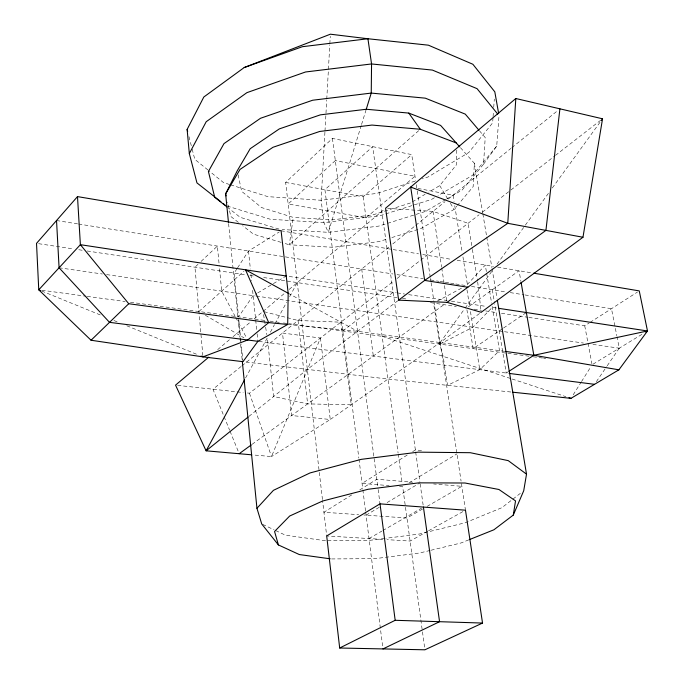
<?xml version="1.0" encoding="UTF-8"?>
<svg xmlns="http://www.w3.org/2000/svg" width="684" height="684" viewBox="0 0 684 684"><rect width="100%" height="100%" fill="white"/><g stroke="black" fill="none" stroke-linecap="round" stroke-linejoin="round"><path stroke-width="0.51" stroke-dasharray="3.42 2.56" d="M456.792 150.129L456.305 164.947L439.726 185.62L428.757 192.127M460.477 147.684L474.38 163.288L473.14 186.664L457.493 205.362M324.926 132.14L321.129 200.275L323.925 222.642L328.303 232.321L378.833 226.079L425.457 211.442L445.66 199.642M324.986 131.08L326.704 100.206M326.764 99.137L328.363 70.392M328.423 69.332L329.782 44.845M329.842 43.785L330.261 36.329M446.575 199.104L462.187 189.99L483.528 164.228L485.212 137.552L479.706 131.08M493.01 117.682L492.642 122.855L468.805 152.489L428.175 176.917L422.131 178.857M493.079 116.648L493.369 112.518M493.728 107.345L494.31 99.077M483.528 164.228L496.704 146.119L499.029 115.682M238.143 174.847L241.64 191.323L261.527 207.551L293.274 217.418L289.323 244.787L332.971 247.292L378.774 241.632L387.819 238.819M361.246 125.497L328.303 232.321L282.124 229.508M361.562 124.479L366.256 109.252M479.493 313.537L440.137 342.547L330.261 419.506L291.641 415.53L282.501 333.022L320.454 338.033L271.522 456.561L252.747 454.911M245.59 377.953L267.358 337.793L273.626 396.515L307.638 403.885L351.243 404.817L340.82 322.198L298.036 320.471L264.067 311.699M270.402 332.176L274.455 324.695M274.968 323.754L286.63 302.243M289.665 296.625L297.275 282.595M573.201 394.813L580.981 382.433M581.537 381.552L590.993 366.521M237.015 268.684L234.142 273.096L238.511 316.872L253.148 295.633L256.825 293.453M237.596 267.803L248.506 251.028L279.286 231.91M596.345 381.681L606.597 366.701M607.195 365.812L619.259 348.19L617.011 336.759M440.137 342.547L464.504 308.971M465.129 308.116L492.061 271.009M497.08 264.092L524.705 226.036M525.329 225.173L549.184 192.307M552.321 187.98L600.655 121.393M496.704 146.119L472.601 175.275L438.025 195.624M391.838 237.57L420.985 228.516L454.091 209.432L456.818 206.175M430.45 302.627L433.562 303.089L439.761 344.129L443.146 356.355L447.533 385.349L479.766 369.659L499.508 350.627L491.805 304.269M198.035 264.289L194.949 267.196L202.883 355.808M201.13 261.373L217.375 246.086L219.29 265.982M322.455 499.551L285.647 182.431L332.433 138.416L411.734 154.61L415.641 180.473M198.916 311.511L243.931 271.232M418.711 130.653L289.323 244.787L282.159 242.666M285.647 182.431L363.127 196.787L411.734 154.61M217.666 349.652L229.824 339.409M233.064 336.682L250.883 321.668M254.123 318.941L262.228 312.109M263.041 311.434L285.048 292.889M289.127 289.46L384.776 208.885M241.11 366.479L212.963 389.23L223.694 415.607M241.939 365.812L389.478 246.573M392.761 243.914L414.932 226.002M415.752 225.335L445.027 201.677M448.234 199.078L511.034 148.325M511.863 147.658L558.255 110.167M248.925 416.385L307.347 369.394L397.797 300.78M247.369 392.984L249.446 393.214L393.77 281.047M397.062 278.491L479.031 214.785M482.391 212.168L510.119 190.622M510.957 189.972L554.647 156.012M555.485 155.362L601.698 119.452M520.362 493.335L501.885 507.69L465.3 522.73L428.569 531.767M342.787 330.996L393.172 292.282M252.08 444.326L445.352 303.611M468.369 306.851L519.053 270.727L520.883 281.184M502.714 328.577L473.123 348.643L466.821 309.108M503.586 327.987L526.364 312.545M508.015 371.899L506.228 373.045L494.746 304.183M528.86 317.427L584.734 325.832L589.189 322.976M590.087 322.403L637.462 292.051M407.236 455.04L362.05 483.426L389.136 485.623M412.666 451.637L415.376 449.935L422.652 450.628M351.713 494.917L323.934 512.256L358.69 514.667M359.784 489.881L376.807 479.262L412.632 482.229M593.011 364.204L643.841 333.193M409.006 482.887L456.963 453.885M366.068 515.18L380.697 506.408M387.093 502.578L420.01 482.844M257.74 292.914L272.446 284.185M273.361 283.638L286.22 276.003L396.267 292.752M412.298 201.883L425.097 194.29M434.383 197.77L431.655 199.369L379.928 215.734L323.925 222.642L270.317 219.256L227.849 206.252M369.018 538.547L381.928 531.083M382.852 530.545L421.575 508.144M422.507 509.041L406.946 518.027L363.956 515.035M427.081 506.399L461.862 486.315L433.613 483.973M427.628 531.28L410.092 541.061L386.922 539.642M428.552 530.767L465.471 510.187L461.23 482.126M437.307 301.097L461.623 288.126M439.761 344.129L472.96 327.191L492.318 307.364L497.482 308.151M468.796 539.856L461.076 542.959L431.091 550.218M415.085 181.123L376.798 193.427L321.129 200.275L267.812 196.641L230.576 184.825M410.468 202.968L372.942 214.862L332.133 219.897L293.274 217.418M427.551 532.015L419.386 534.024L385.81 538.299M430.056 550.466L419.719 552.971L375.251 558.631L331.21 558.948M384.759 538.428L370.07 540.3L326.576 540.736M325.516 540.745L285.399 535.179L274.977 530.237M382.707 539.385L326.687 535.965L322.583 500.611M387.691 208.346L432.998 211.399L468.113 223.266L472.216 248.377M399.55 486.461L402.679 486.717L422.327 630.793M287.69 324.464L357.544 331.312L504.706 351.337M510.837 392.009L387.99 379.073L242.982 361.665L241.213 343.958M177.618 385.366L243.196 392.531M258.962 341.444L508.332 373.31M41.921 290.247L86.175 296.24M87.227 296.386L125.155 301.524M130.43 302.234L265.683 320.548M269.864 321.121L275.088 321.822M276.131 321.967L279.269 322.395M283.45 322.959L287.631 323.523M288.674 323.669L506.818 353.209M507.87 353.346L528.929 356.202M533.135 356.774L542.617 358.057M543.669 358.194L545.772 358.484M59.08 267.777L102.378 273.993M106.601 274.6L255.243 295.941M256.295 296.087L503.424 331.56M504.476 331.714L583.461 343.052M592.934 344.411L619.259 348.19M38.629 243.684L73.487 248.933M78.763 249.728L82.986 250.361M87.219 250.994L245.718 274.84M249.925 275.472L255.192 276.259M263.605 277.524L397.224 297.625M402.414 298.404L407.604 299.19M436.666 303.559L456.314 306.517M474.038 309.177L481.416 310.288M485.631 310.921L497.225 312.665M501.449 313.306L527.8 317.265M397.301 292.906L404.535 294.009M408.664 294.633L447.131 300.49M451.329 301.131L486.016 306.406M56.533 220.53L77.557 223.873M78.609 224.036L392.873 273.968M397.028 274.626L423.242 278.79M430.595 279.961L439 281.295M440.043 281.457L444.249 282.124M445.301 282.295L449.499 282.962M450.551 283.125L454.749 283.792M455.8 283.963L466.3 285.63L485.289 265.059L486.495 272.283M471.507 286.459L506.04 291.948M510.264 292.615L523.97 294.795M525.021 294.958L611.479 308.698L616.806 335.716M281.098 230.782L418.54 253.849M422.746 254.559L451.953 259.458M457.16 260.339L493.48 266.435M497.567 267.119L531.596 272.831M417.924 188.442L453.047 195.188L454.056 201.464M281.133 242.358L253.507 234.184L242.606 225.669M279.004 229.072L240.204 217.332L228.695 208.269M229.576 184.509L223.531 182.594L208.748 170.624M382.168 336.323L511.119 378.688M512.136 379.022L565.907 396.677M41.724 291.033L101.087 315.264M113.946 320.514L117.904 322.13M126.805 325.772L198.035 354.851M262.673 524.397L274.036 529.792M288.178 293.231L357.544 331.312M205.354 315.273L244 337.853M238.408 222.394L230.859 216.503L227.524 202.088M207.927 169.957L194.786 159.321L191.879 147.975M439.726 185.62L447.704 198.847M450.371 203.259L454.091 209.432M235.193 316.504L221.702 291.127L219.384 267.034M235.689 317.444L246.685 338.127M224.087 416.59L229.653 430.27M230.046 431.245L238.784 452.74M249.446 393.214L271.522 456.561L330.261 419.506L320.454 338.033M188.972 136.629L191.614 146.94M584.734 325.832L587.838 342.222M588.035 343.248L591.908 363.734M474.38 163.288L482.69 212.818M482.861 213.87L486.572 235.997M486.751 237.049L491.881 267.615M492.053 268.667L497.003 298.173M492.335 289.768L494.566 303.149M486.666 273.309L491.634 303.234M472.387 249.421L477.509 280.799M477.68 281.851L481.203 312.28M263.554 314.597L265.46 326.191M265.631 327.243L266.846 334.63M454.732 205.653L462.29 252.729M462.957 256.91L467.83 287.246M466.967 289.785L469.797 307.449M470.464 311.605L479.766 369.659M432.998 211.399L441.556 266.82M441.719 267.863L446.891 301.328M416.282 184.689L417.078 189.955M417.231 191.007L430.287 277.362M430.441 278.414L430.92 281.577M431.082 282.629L433.784 300.515M433.947 301.567L461.076 481.083M415.376 449.935L372.652 146.632L324.926 189.707L358.835 457.998M415.667 451.987L419.865 481.818M420.156 483.896L423.122 504.972M363.127 196.787L398.071 452.945M398.216 454.005L402.243 483.554M422.473 631.854L424.918 649.8M361.708 269.017L373.319 356.056M332.433 138.416L378.013 488.487M378.141 489.513L380.013 503.86M358.972 459.058L362.725 488.718M362.853 489.778L365.53 510.948M365.666 512.008L382.972 648.919M298.036 320.471L307.638 403.885M248.506 251.028L250.387 269.086M250.934 274.395L251.601 280.765M252.601 290.324L256.688 329.628M257.133 333.877L257.911 341.307M238.827 320.001L241.11 342.915M228.593 223.6L237.904 317.077M238.006 318.146L239.913 337.263M240.016 338.323L242.136 359.57M335.322 160.612L288.152 203.986L366 217.82L415.008 176.258L335.322 160.612"/><path stroke-width="1.03" d="M287.69 324.464L288.178 293.231L281.098 230.782L77.497 196.607L36.517 243.367L38.757 289.819L91.049 340.239L202.977 356.868L242.982 361.665L257.911 341.307L287.69 324.464L268.701 322.6L128.746 303.73L80.379 244.684L77.497 196.607M515.813 98.513L507.776 223.317L424.653 280.406L398.644 300.139L385.588 208.201L515.813 98.513L602.536 118.794L582.973 237.254L481.203 312.28L447.054 302.371L398.644 300.139M559.914 108.824L545.926 230.388L447.054 302.371M469.763 539.471L493.899 529.784L513.291 515.078L515.531 500.893L498.952 489.496L465.017 483.007L418.762 482.853L368.197 489.248L322.515 501.056L289.674 516.027L274.566 531.477L278.397 544.934L299.293 554.544L330.184 558.802M497.354 300.276L526.518 474.157L523.722 490.727L513.291 515.078M228.482 222.539L225.626 193.854L237.271 170.726L250.19 148.719L279.328 128.9L320.377 114.852L366.256 109.252L371.241 93.084L371.557 63.954L367.932 38.749L330.372 34.2L244.179 67.554L203.823 97.008L187.125 129.404L189.323 153.575L196.958 182.902L220.872 201.737M189.323 153.575L206.2 121.718L246.898 92.656L305.534 71.982L371.557 63.954L432.391 70.076L477.073 88.663L497.695 114.04M244.581 379.825L206.106 450.816L251.703 454.817M601.279 120.529L602.536 118.794M512.949 392.231L570.978 398.344L618.892 369.822L647.483 330.971L639.258 290.897L533.691 273.181M278.397 544.934L261.724 523.953L256.945 508.289L273.429 490.325L310.023 472.943L361.314 459.34L418.257 452.15L470.284 452.705L508.238 460.631L526.518 474.157M91.049 340.239L128.746 303.73M208.757 357.159L175.54 385.135L206.106 450.816L248.095 417.043M239.186 453.723L251.225 444.959M508.905 371.327L533.836 355.295L647.483 330.971L498.508 308.304M645.662 332.082L647.483 330.971M380.013 503.86L326.687 535.965L339.692 648.013L424.918 649.8L482.536 623.056L465.471 510.187L380.013 503.86L395.172 620.294L339.692 648.013M382.972 648.919L439.564 621.705L423.422 507.075M244.179 67.554L302.371 46.7L367.932 38.749L428.398 45.178L472.875 64.262L494.814 91.844L498.662 113.604M395.172 620.294L482.536 623.056M456.219 142.922L420.301 129.25L371.976 125.069L319.684 131.465L272.984 147.282L240.007 169.435L225.626 193.854L226.105 195.915M366.256 109.252L408.776 113.082L440.616 125.411L459.716 146.838M257.911 341.307L109.517 322.352L59.08 267.777L56.533 220.53M509.383 373.447L594.533 384.322M505.75 351.473L533.836 355.295L618.892 369.822M286.22 276.003L80.379 244.684L38.757 289.819L40.741 290.632M467.83 287.246L424.653 280.406L410.691 187.057L507.776 223.317L582.973 237.254M568.951 397.678L570.978 398.344M201.002 356.056L202.977 356.868L247.685 340.008L268.701 322.6L245.522 269.812L288.178 293.231M223.352 203.687L225.002 204.986M227.045 206.978L214.708 197.266L208.415 171.487L223.976 143.614L260.518 118.272L312.682 100.223L371.241 93.084L425.294 98.163L465.257 114.108L479.022 130.276M408.776 113.082L420.301 129.25M187.125 129.404L187.655 131.473M521.063 282.227L533.836 355.295M242.341 361.699L256.945 508.289"/></g></svg>
